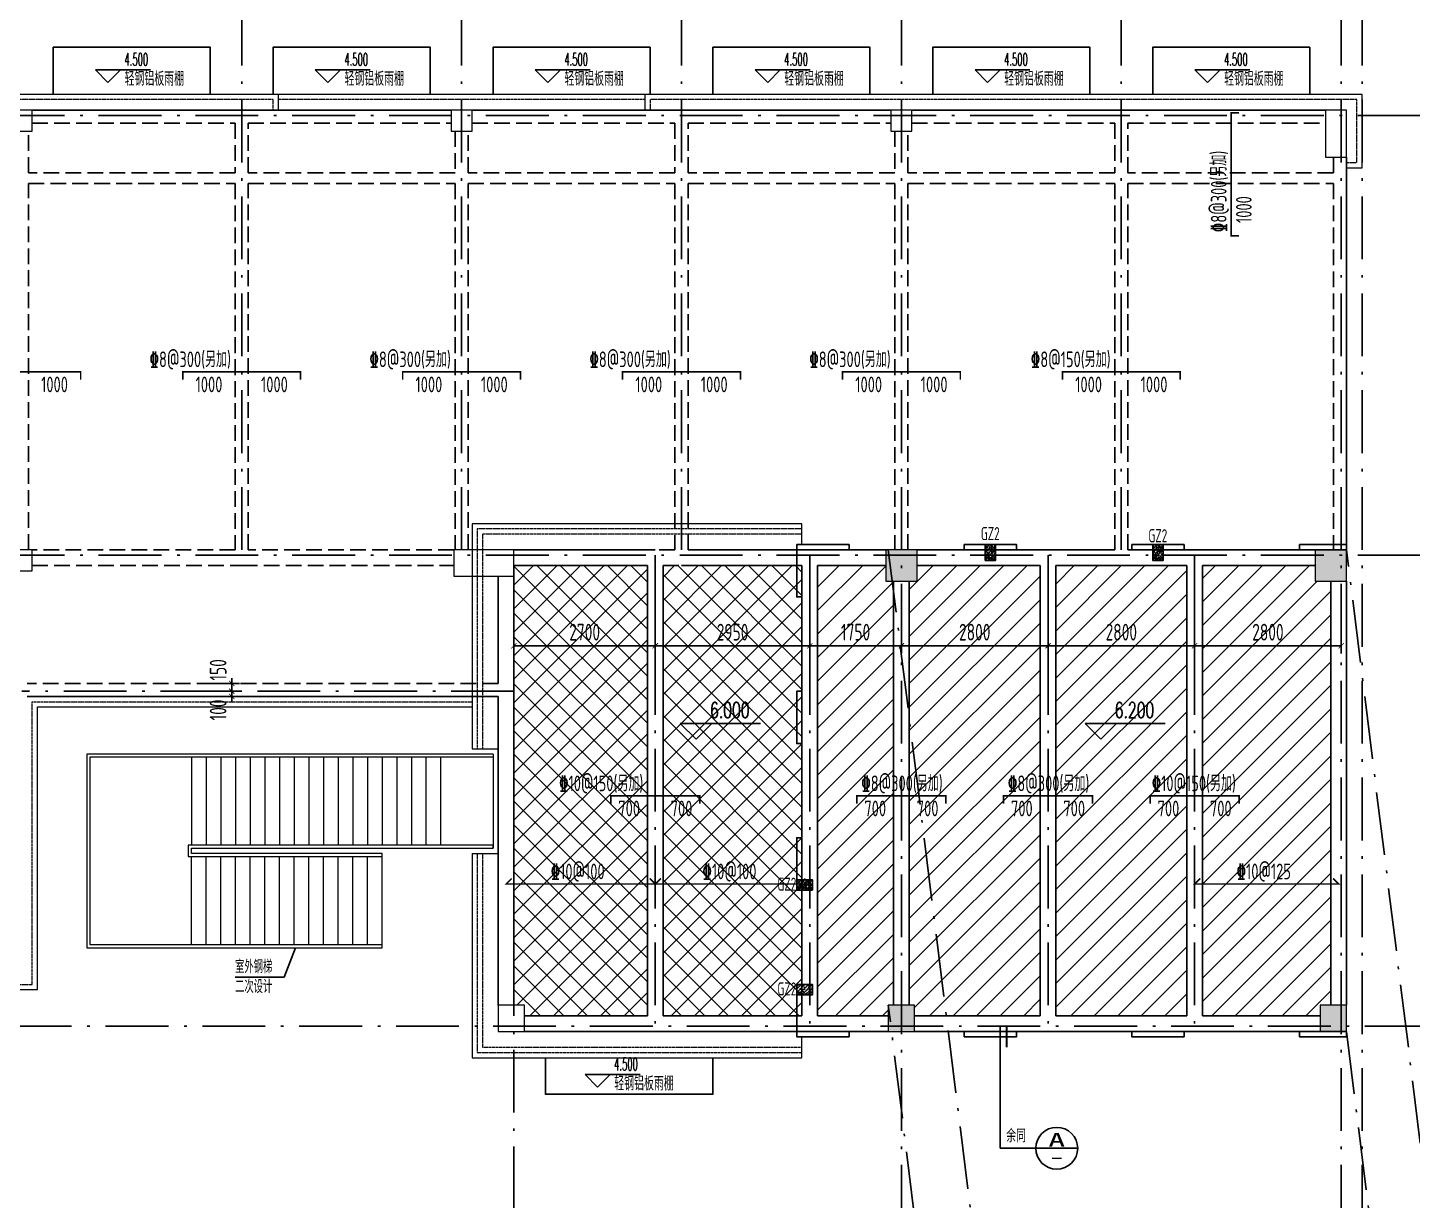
# Model space of a CAD drawing. Extents: x 169490 to 7584583, y -2399407 to 1374371.
# Drawn here: x 1629908 to 1656353, y 740058 to 762458 of the extents above; entities that cross this region are included whole.
import ezdxf
from ezdxf.enums import TextEntityAlignment as Align

# ---------------------------------------------------------------- set-up
doc = ezdxf.new("R2010")
doc.units = 0
doc.header["$LTSCALE"] = 100
for name, pattern in [('CENTER', [8, 5, -1, 1, -1]), ('D3轴线点划线', [18.5, 12, -3, 0.5, -3]), ('DASH', [0.35, 0.25, -0.1]), ('H3普通虚线', [4.2, 3, -1.2])]:
    doc.linetypes.add(name, pattern=pattern)
doc.layers.get('0').update_dxf_attribs({"linetype": 'CONTINUOUS'})
doc.layers.get('DEFPOINTS').update_dxf_attribs({"linetype": 'CONTINUOUS'})
for name, color, linetype in [('A-DI-I(索引)', 21, 'CONTINUOUS'), ('C-DOTE', 8, 'D3轴线点划线'), ('DIM_ELEV', 3, 'CONTINUOUS'), ('DIM_LEAD', 3, 'CONTINUOUS'), ('DIM_SYMB', 3, 'CONTINUOUS'), ('FSK_FREIN', 2, 'CONTINUOUS'), ('FSK_FTEXT', 4, 'CONTINUOUS'), ('FSK_ZREIN', 1, 'CONTINUOUS'), ('FSK_ZTEXT', 3, 'CONTINUOUS'), ('GZ', 220, 'CENTER'), ('S-BEAM-LINE1', 4, 'CONTINUOUS'), ('S-BEAM-LINE2', 4, 'H3普通虚线'), ('S-COLU-HATCH', 251, 'CONTINUOUS'), ('S-SLAB-DIM', 92, 'CONTINUOUS'), ('S-SLAB-HATCH', 251, 'CONTINUOUS'), ('立面', 73, 'CONTINUOUS'), ('线脚', 30, 'CONTINUOUS')]:
    doc.layers.add(name, color=color, linetype=linetype)
for name, color, linetype, lineweight in [('S-COLU-LINE1', 6, 'CONTINUOUS', 18), ('平面-栏杆', 135, 'CONTINUOUS', 15), ('平面-看线', 45, 'CONTINUOUS', 15)]:
    doc.layers.add(name, color=color, linetype=linetype, lineweight=lineweight)
doc.styles.add('_TCH_DIM', font='SIMPLEX', dxfattribs={"bigfont": 'GBCBIG'})
doc.styles.add('_TCH_LABEL', font='simhei.ttf')
doc.styles.add('BW_Rein', font='Tssdeng.shx', dxfattribs={"width": 0.7, "bigfont": 'hztxt.shx'})
doc.styles.get("Standard").update_dxf_attribs({"font": 'tssdeng.shx', "width": 0.7, "bigfont": 'hztxt.shx'})
doc.styles.add('TSSD_Dimension', font='Tssdeng.shx', dxfattribs={"width": 0.7, "bigfont": 'tssdchn.shx'})
doc.styles.add('TSSD_REIN', font='tssdeng.shx', dxfattribs={"width": 0.7, "bigfont": 'hztxt.shx'})
doc.dimstyles.new('TSSD_100_100$0', dxfattribs={"dimtxt": 320, "dimasz": 100, "dimexe": 150, "dimexo": 150, "dimgap": 100, "dimtad": 1, "dimdec": 0, "dimzin": 0, "dimdsep": 46, "dimtxsty": 'TSSD_Dimension', "dimblk": 'ARCHTICK', "dimcen": 0, "dimclrt": 7, "dimadec": 1, "dimazin": 0, "dimtfac": 1, "dimtdec": 0, "dimtix": 1, "dimtmove": 2, "dimatfit": 3, "dimldrblk": '_TSDBK', "dimfxl": 1, "dimtolj": 1, "dimtzin": 0, "dimarcsym": 0})

# ---------------------------------------------------------------- blocks, each defined once
blk = doc.blocks.new('_ARCHTICK')
at = {"const_width": 0.15}
blk.add_lwpolyline([(-0.5, -0.5), (0.5, 0.5)], dxfattribs=at)
blk = doc.blocks.new('*D1744')
at = {"layer": 'DEFPOINTS', "color": 0, "ltscale": 10, "transparency": 16777216}
for p in [(1633230, 749933), (1633230, 749783), (1633805, 749783)]:
    blk.add_point(p, dxfattribs=at)
at = {"layer": 'S-SLAB-DIM', "color": 0, "lineweight": -2, "ltscale": 10, "transparency": 16777216}
for p, q in [((1633805, 749933), (1633805, 750033)), ((1633380, 749933), (1633955, 749933)), ((1633380, 749783), (1633955, 749783)), ((1633805, 749933), (1633805, 749783)), ((1633805, 749783), (1633805, 749683))]:
    blk.add_line(p, q, dxfattribs=at)
at = {"layer": 'S-SLAB-DIM', "color": 0, "lineweight": -2, "ltscale": 10, "transparency": 16777216, "xscale": 100, "yscale": 100, "zscale": 100}
for p, rotation in [((1633805, 749933), 270), ((1633805, 749783), 90)]:
    blk.add_blockref('_ARCHTICK', p, dxfattribs=dict(at, rotation=rotation))
at = {"layer": 'S-SLAB-DIM', "color": 7, "ltscale": 10, "transparency": 16777216, "insert": (1633545, 750191), "char_height": 320, "attachment_point": 5, "rotation": 90, "style": 'TSSD_Dimension'}
blk.add_mtext('\\A1;150', dxfattribs=at)
blk = doc.blocks.new('_TSDBK')
blk.add_line((-1, 0), (0, 0))
at = {"const_width": 0.5}
blk.add_lwpolyline([(-0.7, -0.7), (0.7, 0.7)], dxfattribs=at)
blk = doc.blocks.new('*D1745')
at = {"layer": 'DEFPOINTS', "color": 0, "ltscale": 10, "transparency": 16777216}
for p in [(1633230, 749783), (1633230, 749683), (1633805, 749683)]:
    blk.add_point(p, dxfattribs=at)
at = {"layer": 'S-SLAB-DIM', "color": 0, "lineweight": -2, "ltscale": 10, "transparency": 16777216}
for p, q in [((1633380, 749783), (1633955, 749783)), ((1633805, 749783), (1633805, 749883)), ((1633805, 749783), (1633805, 749683)), ((1633380, 749683), (1633955, 749683)), ((1633805, 749683), (1633805, 749583))]:
    blk.add_line(p, q, dxfattribs=at)
at = {"layer": 'S-SLAB-DIM', "color": 0, "lineweight": -2, "ltscale": 10, "transparency": 16777216, "xscale": 100, "yscale": 100, "zscale": 100}
for p, rotation in [((1633805, 749783), 270), ((1633805, 749683), 90)]:
    blk.add_blockref('_ARCHTICK', p, dxfattribs=dict(at, rotation=rotation))
at = {"layer": 'S-SLAB-DIM', "color": 7, "ltscale": 10, "transparency": 16777216, "insert": (1633545, 749425), "char_height": 320, "attachment_point": 5, "rotation": 90, "style": 'TSSD_Dimension'}
blk.add_mtext('\\A1;100', dxfattribs=at)
blk = doc.blocks.new('*D1746')
at = {"layer": 'DEFPOINTS', "color": 0, "ltscale": 10, "transparency": 16777216}
for p in [(1652195, 751521), (1654995, 751521), (1654995, 750651)]:
    blk.add_point(p, dxfattribs=at)
at = {"layer": 'S-SLAB-DIM', "color": 0, "lineweight": -2, "ltscale": 10, "transparency": 16777216}
for p, q in [((1652195, 751371), (1652195, 750501)), ((1654995, 751371), (1654995, 750501)), ((1652195, 750651), (1654995, 750651))]:
    blk.add_line(p, q, dxfattribs=at)
at = {"layer": 'S-SLAB-DIM', "color": 0, "lineweight": -2, "ltscale": 10, "transparency": 16777216, "xscale": 100, "yscale": 100, "zscale": 100, "rotation": 180}
blk.add_blockref('_ARCHTICK', (1652195, 750651), dxfattribs=at)
at = {"layer": 'S-SLAB-DIM', "color": 0, "lineweight": -2, "ltscale": 10, "transparency": 16777216, "xscale": 100, "yscale": 100, "zscale": 100}
blk.add_blockref('_ARCHTICK', (1654995, 750651), dxfattribs=at)
at = {"layer": 'S-SLAB-DIM', "color": 7, "ltscale": 10, "transparency": 16777216, "insert": (1653595, 750911), "char_height": 320, "attachment_point": 5, "style": 'TSSD_Dimension'}
blk.add_mtext('\\A1;2800', dxfattribs=at)
blk = doc.blocks.new('*D1747')
at = {"layer": 'DEFPOINTS', "color": 0, "ltscale": 10, "transparency": 16777216}
for p in [(1649395, 751521), (1652195, 751521), (1652195, 750651)]:
    blk.add_point(p, dxfattribs=at)
at = {"layer": 'S-SLAB-DIM', "color": 0, "lineweight": -2, "ltscale": 10, "transparency": 16777216}
for p, q in [((1649395, 751371), (1649395, 750501)), ((1652195, 751371), (1652195, 750501)), ((1649395, 750651), (1652195, 750651))]:
    blk.add_line(p, q, dxfattribs=at)
at = {"layer": 'S-SLAB-DIM', "color": 0, "lineweight": -2, "ltscale": 10, "transparency": 16777216, "xscale": 100, "yscale": 100, "zscale": 100, "rotation": 180}
blk.add_blockref('_ARCHTICK', (1649395, 750651), dxfattribs=at)
at = {"layer": 'S-SLAB-DIM', "color": 0, "lineweight": -2, "ltscale": 10, "transparency": 16777216, "xscale": 100, "yscale": 100, "zscale": 100}
blk.add_blockref('_ARCHTICK', (1652195, 750651), dxfattribs=at)
at = {"layer": 'S-SLAB-DIM', "color": 7, "ltscale": 10, "transparency": 16777216, "insert": (1650795, 750911), "char_height": 320, "attachment_point": 5, "style": 'TSSD_Dimension'}
blk.add_mtext('\\A1;2800', dxfattribs=at)
blk = doc.blocks.new('*D1748')
at = {"layer": 'DEFPOINTS', "color": 0, "ltscale": 10, "transparency": 16777216}
for p in [(1646595, 751521), (1649395, 751521), (1649395, 750651)]:
    blk.add_point(p, dxfattribs=at)
at = {"layer": 'S-SLAB-DIM', "color": 0, "lineweight": -2, "ltscale": 10, "transparency": 16777216}
for p, q in [((1646595, 751371), (1646595, 750501)), ((1649395, 751371), (1649395, 750501)), ((1646595, 750651), (1649395, 750651))]:
    blk.add_line(p, q, dxfattribs=at)
at = {"layer": 'S-SLAB-DIM', "color": 0, "lineweight": -2, "ltscale": 10, "transparency": 16777216, "xscale": 100, "yscale": 100, "zscale": 100, "rotation": 180}
blk.add_blockref('_ARCHTICK', (1646595, 750651), dxfattribs=at)
at = {"layer": 'S-SLAB-DIM', "color": 0, "lineweight": -2, "ltscale": 10, "transparency": 16777216, "xscale": 100, "yscale": 100, "zscale": 100}
blk.add_blockref('_ARCHTICK', (1649395, 750651), dxfattribs=at)
at = {"layer": 'S-SLAB-DIM', "color": 7, "ltscale": 10, "transparency": 16777216, "insert": (1647995, 750911), "char_height": 320, "attachment_point": 5, "style": 'TSSD_Dimension'}
blk.add_mtext('\\A1;2800', dxfattribs=at)
blk = doc.blocks.new('*D1749')
at = {"layer": 'DEFPOINTS', "color": 0, "ltscale": 10, "transparency": 16777216}
for p in [(1644845, 751521), (1646595, 751521), (1646595, 750651)]:
    blk.add_point(p, dxfattribs=at)
at = {"layer": 'S-SLAB-DIM', "color": 0, "lineweight": -2, "ltscale": 10, "transparency": 16777216}
for p, q in [((1644845, 751371), (1644845, 750501)), ((1646595, 751371), (1646595, 750501)), ((1644845, 750651), (1646595, 750651))]:
    blk.add_line(p, q, dxfattribs=at)
at = {"layer": 'S-SLAB-DIM', "color": 0, "lineweight": -2, "ltscale": 10, "transparency": 16777216, "xscale": 100, "yscale": 100, "zscale": 100, "rotation": 180}
blk.add_blockref('_ARCHTICK', (1644845, 750651), dxfattribs=at)
at = {"layer": 'S-SLAB-DIM', "color": 0, "lineweight": -2, "ltscale": 10, "transparency": 16777216, "xscale": 100, "yscale": 100, "zscale": 100}
blk.add_blockref('_ARCHTICK', (1646595, 750651), dxfattribs=at)
at = {"layer": 'S-SLAB-DIM', "color": 7, "ltscale": 10, "transparency": 16777216, "insert": (1645720, 750911), "char_height": 320, "attachment_point": 5, "style": 'TSSD_Dimension'}
blk.add_mtext('\\A1;1750', dxfattribs=at)
blk = doc.blocks.new('*D1750')
at = {"layer": 'DEFPOINTS', "color": 0, "ltscale": 10, "transparency": 16777216}
for p in [(1641895, 751521), (1644845, 751521), (1644845, 750651)]:
    blk.add_point(p, dxfattribs=at)
at = {"layer": 'S-SLAB-DIM', "color": 0, "lineweight": -2, "ltscale": 10, "transparency": 16777216}
for p, q in [((1641895, 751371), (1641895, 750501)), ((1644845, 751371), (1644845, 750501)), ((1641895, 750651), (1644845, 750651))]:
    blk.add_line(p, q, dxfattribs=at)
at = {"layer": 'S-SLAB-DIM', "color": 0, "lineweight": -2, "ltscale": 10, "transparency": 16777216, "xscale": 100, "yscale": 100, "zscale": 100, "rotation": 180}
blk.add_blockref('_ARCHTICK', (1641895, 750651), dxfattribs=at)
at = {"layer": 'S-SLAB-DIM', "color": 0, "lineweight": -2, "ltscale": 10, "transparency": 16777216, "xscale": 100, "yscale": 100, "zscale": 100}
blk.add_blockref('_ARCHTICK', (1644845, 750651), dxfattribs=at)
at = {"layer": 'S-SLAB-DIM', "color": 7, "ltscale": 10, "transparency": 16777216, "insert": (1643370, 750911), "char_height": 320, "attachment_point": 5, "style": 'TSSD_Dimension'}
blk.add_mtext('\\A1;2950', dxfattribs=at)
blk = doc.blocks.new('*D1751')
at = {"layer": 'DEFPOINTS', "color": 0, "ltscale": 10, "transparency": 16777216}
for p in [(1639195, 751521), (1641895, 751521), (1641895, 750651)]:
    blk.add_point(p, dxfattribs=at)
at = {"layer": 'S-SLAB-DIM', "color": 0, "lineweight": -2, "ltscale": 10, "transparency": 16777216}
for p, q in [((1639195, 751371), (1639195, 750501)), ((1641895, 751371), (1641895, 750501)), ((1639195, 750651), (1641895, 750651))]:
    blk.add_line(p, q, dxfattribs=at)
at = {"layer": 'S-SLAB-DIM', "color": 0, "lineweight": -2, "ltscale": 10, "transparency": 16777216, "xscale": 100, "yscale": 100, "zscale": 100, "rotation": 180}
blk.add_blockref('_ARCHTICK', (1639195, 750651), dxfattribs=at)
at = {"layer": 'S-SLAB-DIM', "color": 0, "lineweight": -2, "ltscale": 10, "transparency": 16777216, "xscale": 100, "yscale": 100, "zscale": 100}
blk.add_blockref('_ARCHTICK', (1641895, 750651), dxfattribs=at)
at = {"layer": 'S-SLAB-DIM', "color": 7, "ltscale": 10, "transparency": 16777216, "insert": (1640545, 750911), "char_height": 320, "attachment_point": 5, "style": 'TSSD_Dimension'}
blk.add_mtext('\\A1;2700', dxfattribs=at)
blk = doc.blocks.new('ghhh')
at = {"layer": 'DIM_LEAD'}
for p, q in [((7524757, -2049549), (7524542, -2050110)), ((7524542, -2050110), (7523604, -2050110))]:
    blk.add_line(p, q, dxfattribs=at)
at = {"layer": 'DIM_SYMB'}
blk.add_lwpolyline([(7527650, -2046749, 0, 0, 0), (7521769, -2046749, 0, 0, 0), (7521769, -2048649, 0, 0, 0), (7526029, -2048649, 64, 0, 0), (7526269, -2048649, 0, 0, 0)], format="xyseb", dxfattribs=at)
at = {"layer": '平面-栏杆'}
for p, q in [((7522769, -2045909), (7522769, -2047589)), ((7523049, -2045909), (7523049, -2047589)), ((7523329, -2045909), (7523329, -2047589)), ((7523609, -2045909), (7523609, -2047589)), ((7523889, -2045909), (7523889, -2047589)), ((7524169, -2045909), (7524169, -2047589)), ((7524449, -2045909), (7524449, -2047589)), ((7524729, -2045909), (7524729, -2047589)), ((7525009, -2045909), (7525009, -2047589)), ((7525289, -2045909), (7525289, -2047589)), ((7525569, -2045909), (7525569, -2047589)), ((7525849, -2045909), (7525849, -2047589)), ((7526129, -2045909), (7526129, -2047589)), ((7526409, -2045909), (7526409, -2047589)), ((7526689, -2045909), (7526689, -2047589)), ((7526969, -2045909), (7526969, -2047589)), ((7527249, -2045909), (7527249, -2047589)), ((7527529, -2045909), (7527529, -2047589)), ((7522769, -2049489), (7522769, -2047809)), ((7523049, -2049489), (7523049, -2047809)), ((7523329, -2049489), (7523329, -2047809)), ((7523609, -2049489), (7523609, -2047809)), ((7523889, -2049489), (7523889, -2047809)), ((7524169, -2049489), (7524169, -2047809)), ((7524449, -2049489), (7524449, -2047809)), ((7524729, -2049489), (7524729, -2047809)), ((7525009, -2049489), (7525009, -2047809)), ((7525289, -2049489), (7525289, -2047809)), ((7525569, -2049489), (7525569, -2047809)), ((7525849, -2049489), (7525849, -2047809)), ((7526129, -2049489), (7526129, -2047809)), ((7526409, -2049549), (7526409, -2047749))]:
    blk.add_line(p, q, dxfattribs=at)
for points in [[(7528529, -2045849), (7520769, -2045849), (7520769, -2049549), (7526409, -2049549)], [(7528529, -2045909), (7520829, -2045909), (7520829, -2049489), (7526409, -2049489)], [(7528529, -2045849), (7528529, -2047649)], [(7526409, -2047749), (7522769, -2047749), (7522769, -2047649), (7528529, -2047649), (7528529, -2047589), (7522709, -2047589), (7522709, -2047749), (7522709, -2047809), (7526409, -2047809)]]:
    blk.add_lwpolyline(points, dxfattribs=at)
at = {"layer": 'DIM_LEAD', "style": '_TCH_DIM', "width": 0.7}
for s, p in [('室外钢梯', (7523604, -2050035)), ('二次设计', (7523604, -2050416))]:
    blk.add_text(s, height=253.2, dxfattribs=at).set_placement(p)

msp = doc.modelspace()

# ---------------------------------------------------------------- hatches: boundary and pattern name
at = {"layer": 'GZ', "linetype": 'ByBlock'}
h = msp.add_hatch(dxfattribs=at)
h.set_pattern_fill('ARMORED', color=2, scale=10, style=0)
h.set_pattern_definition([(50, (3573.4, 1230188.28), (71.7260183, -6.2752135), [7.5, -82.5]), (355, (3573.4, 1230188.28), (-13.8751334, 75.2192134), [6, -66]), (100.4514, (3579.38, 1230187.756), (57.8509382, 68.9439542), [6.374019, -70.1142112]), (46.1842, (3573.4, 1230208.28), (106.724105, -16.5519014), [11.25, -123.75]), (96.6356, (3582.29, 1230206.9), (93.4662706, 97.411787), [9.561029, -105.1713]), (351.1842, (3573.4, 1230208.28), (93.4661945, 97.41186), [9, -99]), (21, (3583.4, 1230203.28), (59.6907052, -40.261889), [7.5, -82.5]), (326, (3583.4, 1230203.28), (24.3315332, 72.5150045), [6, -66]), (71.4514, (3588.375, 1230199.924), (84.0222629, 32.2530497), [6.374019, -70.1142112]), (37.5, (3573.4, 1230188.28), (1.21598553, 33.2893854), [0, -65.2, 0, -67, 0, -66.25]), (7.5, (3573.4, 1230188.28), (26.30695374, 39.4411712), [0, -38.2, 0, -63.7, 0, -25.25]), (327.5, (3551.1, 1230188.28), (53.3822436, -2.25548717), [0, -25, 0, -78, 0, -103.5]), (317.5, (3541.1, 1230188.28), (58.3186169, 10.0104982), [0, -32.5, 0, -51.8, 0, -73.5]), (45, (3573.4, 1230188.28), (-35.355339, 35.355339), [])])
h.paths.add_polyline_path([(1648195, 752583), (1648195, 752283), (1648395, 752283), (1648395, 752583)])
h = msp.add_hatch(dxfattribs=at)
h.set_pattern_fill('ARMORED', color=2, scale=10, style=0)
h.set_pattern_definition([(50, (6773.4, 1230188.28), (71.7260183, -6.2752135), [7.5, -82.5]), (355, (6773.4, 1230188.28), (-13.8751334, 75.2192134), [6, -66]), (100.4514, (6779.38, 1230187.756), (57.8509382, 68.9439542), [6.374019, -70.1142112]), (46.1842, (6773.4, 1230208.28), (106.724105, -16.5519014), [11.25, -123.75]), (96.6356, (6782.29, 1230206.9), (93.4662706, 97.411787), [9.561029, -105.1713]), (351.1842, (6773.4, 1230208.28), (93.4661945, 97.41186), [9, -99]), (21, (6783.4, 1230203.28), (59.6907052, -40.261889), [7.5, -82.5]), (326, (6783.4, 1230203.28), (24.3315332, 72.5150045), [6, -66]), (71.4514, (6788.375, 1230199.924), (84.0222629, 32.2530497), [6.374019, -70.1142112]), (37.5, (6773.4, 1230188.28), (1.21598553, 33.2893854), [0, -65.2, 0, -67, 0, -66.25]), (7.5, (6773.4, 1230188.28), (26.30695374, 39.4411712), [0, -38.2, 0, -63.7, 0, -25.25]), (327.5, (6751.1, 1230188.28), (53.3822436, -2.25548717), [0, -25, 0, -78, 0, -103.5]), (317.5, (6741.1, 1230188.28), (58.3186169, 10.0104982), [0, -32.5, 0, -51.8, 0, -73.5]), (45, (6773.4, 1230188.28), (-35.355339, 35.355339), [])])
h.paths.add_polyline_path([(1651395, 752583), (1651395, 752283), (1651595, 752283), (1651595, 752583)])
h = msp.add_hatch(dxfattribs=at)
h.set_pattern_fill('ARMORED', color=2, scale=10, style=0)
h.set_pattern_definition([(50, (73.4, 1223888.28), (71.7260183, -6.2752135), [7.5, -82.5]), (355, (73.4, 1223888.28), (-13.8751334, 75.2192134), [6, -66]), (100.4514, (79.38, 1223887.756), (57.8509382, 68.9439542), [6.374019, -70.1142112]), (46.1842, (73.4, 1223908.28), (106.724105, -16.5519014), [11.25, -123.75]), (96.6356, (82.29, 1223906.9), (93.4662706, 97.411787), [9.561029, -105.1713]), (351.1842, (73.4, 1223908.28), (93.4661945, 97.41186), [9, -99]), (21, (83.4, 1223903.28), (59.6907052, -40.261889), [7.5, -82.5]), (326, (83.4, 1223903.28), (24.3315332, 72.5150045), [6, -66]), (71.4514, (88.375, 1223899.924), (84.0222629, 32.2530497), [6.374019, -70.1142112]), (37.5, (73.4, 1223888.28), (1.21598553, 33.2893854), [0, -65.2, 0, -67, 0, -66.25]), (7.5, (73.4, 1223888.28), (26.30695374, 39.4411712), [0, -38.2, 0, -63.7, 0, -25.25]), (327.5, (51.1, 1223888.28), (53.3822436, -2.25548717), [0, -25, 0, -78, 0, -103.5]), (317.5, (41.1, 1223888.28), (58.3186169, 10.0104982), [0, -32.5, 0, -51.8, 0, -73.5]), (45, (73.4, 1223888.28), (-35.355339, 35.355339), [])])
h.paths.add_polyline_path([(1644595, 746183), (1644595, 745983), (1644895, 745983), (1644895, 746183)])
h = msp.add_hatch(dxfattribs=at)
h.set_pattern_fill('ARMORED', color=2, scale=10, style=0)
h.set_pattern_definition([(50, (73.4, 1221888.28), (71.7260183, -6.2752135), [7.5, -82.5]), (355, (73.4, 1221888.28), (-13.8751334, 75.2192134), [6, -66]), (100.4514, (79.38, 1221887.756), (57.8509382, 68.9439542), [6.374019, -70.1142112]), (46.1842, (73.4, 1221908.28), (106.724105, -16.5519014), [11.25, -123.75]), (96.6356, (82.29, 1221906.9), (93.4662706, 97.411787), [9.561029, -105.1713]), (351.1842, (73.4, 1221908.28), (93.4661945, 97.41186), [9, -99]), (21, (83.4, 1221903.28), (59.6907052, -40.261889), [7.5, -82.5]), (326, (83.4, 1221903.28), (24.3315332, 72.5150045), [6, -66]), (71.4514, (88.375, 1221899.924), (84.0222629, 32.2530497), [6.374019, -70.1142112]), (37.5, (73.4, 1221888.28), (1.21598553, 33.2893854), [0, -65.2, 0, -67, 0, -66.25]), (7.5, (73.4, 1221888.28), (26.30695374, 39.4411712), [0, -38.2, 0, -63.7, 0, -25.25]), (327.5, (51.1, 1221888.28), (53.3822436, -2.25548717), [0, -25, 0, -78, 0, -103.5]), (317.5, (41.1, 1221888.28), (58.3186169, 10.0104982), [0, -32.5, 0, -51.8, 0, -73.5]), (45, (73.4, 1221888.28), (-35.355339, 35.355339), [])])
h.paths.add_polyline_path([(1644595, 744183), (1644595, 743983), (1644895, 743983), (1644895, 744183)])
at = {"layer": 'S-COLU-HATCH', "ltscale": 10}
h = msp.add_hatch(color=256, dxfattribs=at)
h.dxf.hatch_style = 1
h.paths.add_polyline_path([(1646895, 752483), (1646295, 752483), (1646295, 751883), (1646895, 751883)])
h = msp.add_hatch(color=256, dxfattribs=at)
h.dxf.hatch_style = 1
h.paths.add_polyline_path([(1655095, 752483), (1654495, 752483), (1654495, 751883), (1655095, 751883)])
h = msp.add_hatch(color=256, dxfattribs=at)
h.dxf.hatch_style = 1
h.paths.add_polyline_path([(1646845, 743783), (1646345, 743783), (1646345, 743283), (1646845, 743283)])
h = msp.add_hatch(color=256, dxfattribs=at)
h.dxf.hatch_style = 1
h.paths.add_polyline_path([(1655095, 743783), (1654595, 743783), (1654595, 743283), (1655095, 743283)])
at = {"layer": 'S-SLAB-HATCH', "ltscale": 10}
h = msp.add_hatch(dxfattribs=at)
h.set_pattern_fill('ANSI37', color=256, scale=100)
h.set_pattern_definition([(45, (-5058323.67, 2661416.1), (-224.506403, 224.506403), []), (135, (-5058323.67, 2661416.1), (-224.506403, -224.506403), [])])
h.paths.add_polyline_path([(1644695, 752183), (1642395, 752183), (1642045, 752183), (1642045, 743583), (1644695, 743583)])
h.paths.add_polyline_path([(1641745, 752183), (1639195, 752183), (1639195, 751983), (1639195, 749783), (1639195, 743783), (1639395, 743783), (1639395, 743583), (1641745, 743583)])
h = msp.add_hatch(dxfattribs=at)
h.set_pattern_fill('ANSI31', color=256, scale=100)
h.set_pattern_definition([(45, (-5058323.67, 2661416.1), (-224.506403, 224.506403), [])])
h.paths.add_polyline_path([(1649245, 752183), (1646895, 752183), (1646895, 751883), (1646745, 751883), (1646745, 743783), (1646845, 743783), (1646845, 743583), (1649245, 743583)])
h.paths.add_polyline_path([(1652045, 752183), (1650795, 752183), (1649545, 752183), (1649545, 743583), (1652045, 743583)])
h.paths.add_polyline_path([(1652345, 746100.1), (1654795, 746100.1), (1654795, 751883), (1654495, 751883), (1654495, 752183), (1652345, 752183)])
h.paths.add_polyline_path([(1652345, 746100.1), (1652345, 743583), (1654595, 743583), (1654595, 743783), (1654795, 743783), (1654795, 746100.1)])
h.paths.add_polyline_path([(1646445, 751883), (1646295, 751883), (1646295, 752183), (1644995, 752183), (1644995, 743583), (1646345, 743583), (1646345, 743783), (1646445, 743783)])
h.paths.add_polyline_path([(1652936, 746152.6), (1654139.4, 746152.6), (1654139.4, 746516), (1652936, 746516)], flags=24)

# ---------------------------------------------------------------- linework, layer by layer
at = {"layer": 'A-DI-I(索引)'}
for p, q in [((1648483.8, 743383), (1648483.8, 741052.2)), ((1648483.8, 741052.2), (1649162.1, 741052.2)), ((1649962.1, 741052.2), (1649162.1, 741052.2))]:
    msp.add_line(p, q, dxfattribs=at)
at = {"layer": 'A-DI-I(索引)', "const_width": 40}
msp.add_lwpolyline([(1648603.8, 743383), (1648603.8, 742983)], dxfattribs=at)
at = {"layer": 'A-DI-I(索引)'}
msp.add_circle((1649562.1, 741052.2), 400, dxfattribs=at)
at = {"layer": 'C-DOTE'}
for p, q in [((1633995, 764783), (1633995, 752383)), ((1638195, 764783), (1638195, 752383)), ((1642395, 764783), (1642395, 752383)), ((1646595, 764783), (1646595, 738583)), ((1646595, 764783), (1646595, 749783)), ((1650795, 764783), (1650795, 752383)), ((1654995, 764783), (1654995, 738583)), ((1655395, 764783), (1655395, 738583)), ((1656510.4, 760783), (1598095, 760783)), ((1656510.4, 752383), (1598095, 752383)), ((1641895, 752383), (1641895, 743383)), ((1644845, 752383), (1644845, 743383)), ((1646345, 752483), (1648898.2, 731970.6)), ((1649395, 752383), (1649395, 743383)), ((1652195, 752383), (1652195, 743383)), ((1657648.2, 731970.6), (1655095, 752483)), ((1639195, 752183), (1639195, 738583)), ((1639195, 749783), (1629795, 749783)), ((1648898.2, 723270.6), (1646345, 743783)), ((1598095, 743383), (1656510.4, 743383)), ((1655095, 743283), (1657648.2, 722770.6))]:
    msp.add_line(p, q, dxfattribs=at)
at = {"layer": 'DIM_ELEV'}
for p, q in [((1631440.6, 761412.7), (1631200.6, 761652.7)), ((1631200.6, 761652.7), (1632250.2, 761652.7)), ((1631440.6, 761412.7), (1631680.6, 761652.7)), ((1635640.6, 761412.7), (1635400.6, 761652.7)), ((1635400.6, 761652.7), (1636450.2, 761652.7)), ((1635640.6, 761412.7), (1635880.6, 761652.7)), ((1639840.6, 761412.7), (1639600.6, 761652.7)), ((1639600.6, 761652.7), (1640650.2, 761652.7)), ((1639840.6, 761412.7), (1640080.6, 761652.7)), ((1644040.6, 761412.7), (1643800.6, 761652.7)), ((1643800.6, 761652.7), (1644850.2, 761652.7)), ((1644040.6, 761412.7), (1644280.6, 761652.7)), ((1648240.6, 761412.7), (1648000.6, 761652.7)), ((1648000.6, 761652.7), (1649050.2, 761652.7)), ((1648240.6, 761412.7), (1648480.6, 761652.7)), ((1652440.6, 761412.7), (1652200.6, 761652.7)), ((1652200.6, 761652.7), (1653250.2, 761652.7)), ((1652440.6, 761412.7), (1652680.6, 761652.7)), ((1642672.3, 748869.5), (1642372.3, 749169.5)), ((1642372.3, 749169.5), (1643902.6, 749169.5)), ((1642672.3, 748869.5), (1642972.3, 749169.5)), ((1650401.8, 748869.5), (1650101.8, 749169.5)), ((1650101.8, 749169.5), (1651632.1, 749169.5)), ((1650401.8, 748869.5), (1650701.8, 749169.5)), ((1640792.9, 742221), (1640552.9, 742461)), ((1640552.9, 742461), (1641602.5, 742461)), ((1640792.9, 742221), (1641032.9, 742461))]:
    msp.add_line(p, q, dxfattribs=at)
at = {"layer": 'FSK_FREIN', "const_width": 30}
for points in [[(1653045.1, 758483), (1652895.1, 758483), (1652895.1, 760830.2), (1653045.1, 760830.2)], [(1628670, 755732.9), (1628670, 755882.9), (1630920, 755882.9), (1630920, 755732.9)], [(1632870, 755732.9), (1632870, 755882.9), (1635120, 755882.9), (1635120, 755732.9)], [(1637070, 755732.9), (1637070, 755882.9), (1639320, 755882.9), (1639320, 755732.9)], [(1641270, 755732.9), (1641270, 755882.9), (1643520, 755882.9), (1643520, 755732.9)], [(1645470, 755732.9), (1645470, 755882.9), (1647720, 755882.9), (1647720, 755732.9)], [(1649670, 755732.9), (1649670, 755882.9), (1651920, 755882.9), (1651920, 755732.9)], [(1641045, 747632.9), (1641045, 747782.9), (1642745, 747782.9), (1642745, 747632.9)], [(1645745, 747632.9), (1645745, 747782.9), (1647445, 747782.9), (1647445, 747632.9)], [(1648545, 747632.9), (1648545, 747782.9), (1650245, 747782.9), (1650245, 747632.9)], [(1651345, 747632.9), (1651345, 747782.9), (1653045, 747782.9), (1653045, 747632.9)]]:
    msp.add_lwpolyline(points, dxfattribs=at)
at = {"layer": 'FSK_ZREIN', "const_width": 30}
for points in [[(1639151.1, 746206.1), (1639045, 746100.1), (1641895, 746100.1), (1641789, 746206.1)], [(1642001.1, 746206.1), (1641895, 746100.1), (1644845, 746100.1), (1644739, 746206.1)], [(1652301.1, 746206.1), (1652195, 746100.1), (1654945, 746100.1), (1654839, 746206.1)]]:
    msp.add_lwpolyline(points, dxfattribs=at)
at = {"layer": 'GZ', "color": 2, "linetype": 'ByBlock'}
for points in [[(1648195, 752583), (1648395, 752583), (1648395, 752283), (1648195, 752283)], [(1651395, 752583), (1651595, 752583), (1651595, 752283), (1651395, 752283)], [(1644595, 746183), (1644895, 746183), (1644895, 745983), (1644595, 745983)], [(1644595, 744183), (1644895, 744183), (1644895, 743983), (1644595, 743983)]]:
    msp.add_lwpolyline(points, close=True, dxfattribs=at)
at = {"layer": 'S-BEAM-LINE1'}
for p, q in [((1633995, 760883), (1629995, 760883)), ((1637995, 760883), (1633995, 760883)), ((1642395, 760883), (1638395, 760883)), ((1646395, 760883), (1642395, 760883)), ((1650795, 760883), (1646795, 760883)), ((1654695, 760883), (1650795, 760883)), ((1655095, 759583), (1655095, 759983)), ((1655095, 752483), (1655095, 759583)), ((1641895, 752483), (1639195, 752483)), ((1644795, 752483), (1642520, 752483)), ((1646295, 752483), (1644795, 752483)), ((1649395, 752483), (1646895, 752483)), ((1650670, 752483), (1649395, 752483)), ((1652195, 752483), (1650920, 752483)), ((1654495, 752483), (1652195, 752483)), ((1639195, 752183), (1641745, 752183)), ((1641745, 752183), (1641745, 743583)), ((1642045, 743583), (1642045, 752183)), ((1642395, 752183), (1644695, 752183)), ((1644695, 752183), (1644695, 743583)), ((1644995, 752183), (1646295, 752183)), ((1644995, 743583), (1644995, 752183)), ((1646895, 752183), (1649245, 752183)), ((1649245, 752183), (1649245, 743583)), ((1649545, 752183), (1650795, 752183)), ((1649545, 743583), (1649545, 752183)), ((1650795, 752183), (1652045, 752183)), ((1652045, 752183), (1652045, 743583)), ((1652345, 752183), (1654495, 752183)), ((1652345, 743583), (1652345, 752183)), ((1638895, 751983), (1638895, 749933)), ((1639195, 749783), (1639195, 751983)), ((1646445, 751883), (1646445, 743783)), ((1646745, 743783), (1646745, 751883)), ((1654795, 751883), (1654795, 743783)), ((1655095, 743783), (1655095, 751883)), ((1639195, 743783), (1639195, 749783)), ((1629895, 749683), (1638895, 749683)), ((1638895, 749683), (1638895, 743783)), ((1641745, 743583), (1639395, 743583)), ((1644695, 743583), (1642045, 743583)), ((1646345, 743583), (1644995, 743583)), ((1649245, 743583), (1646845, 743583)), ((1652045, 743583), (1649545, 743583)), ((1654595, 743583), (1652345, 743583)), ((1639395, 743283), (1641895, 743283)), ((1641895, 743283), (1644795, 743283)), ((1644795, 743283), (1646345, 743283)), ((1646845, 743283), (1649395, 743283)), ((1649395, 743283), (1652195, 743283)), ((1652195, 743283), (1654595, 743283))]:
    msp.add_line(p, q, dxfattribs=at)
at = {"layer": 'S-BEAM-LINE2'}
for p, q in [((1629995, 760633), (1633870, 760633)), ((1633870, 760633), (1633870, 759683)), ((1634120, 760633), (1637995, 760633)), ((1634120, 759683), (1634120, 760633)), ((1638395, 760633), (1642270, 760633)), ((1642270, 760633), (1642270, 759683)), ((1642520, 760633), (1646395, 760633)), ((1642520, 759683), (1642520, 760633)), ((1646795, 760633), (1650670, 760633)), ((1650670, 760633), (1650670, 759683)), ((1650920, 760633), (1654695, 760633)), ((1650920, 759683), (1650920, 760633)), ((1629920, 759683), (1629920, 760483)), ((1638070, 760483), (1638070, 759683)), ((1638320, 759683), (1638320, 760483)), ((1646470, 760483), (1646470, 759683)), ((1646720, 759683), (1646720, 760483)), ((1654845, 759983), (1654845, 759683)), ((1633870, 759683), (1629920, 759683)), ((1638070, 759683), (1634120, 759683)), ((1642270, 759683), (1638320, 759683)), ((1646470, 759683), (1642520, 759683)), ((1650670, 759683), (1646720, 759683)), ((1654845, 759683), (1650920, 759683)), ((1629920, 752483), (1629920, 759483)), ((1629920, 759483), (1633870, 759483)), ((1633870, 759483), (1633870, 752483)), ((1634120, 752483), (1634120, 759483)), ((1634120, 759483), (1638070, 759483)), ((1638070, 759483), (1638070, 752483)), ((1638320, 752483), (1638320, 759483)), ((1638320, 759483), (1642270, 759483)), ((1642270, 759483), (1642270, 752483)), ((1642520, 752483), (1642520, 759483)), ((1642520, 759483), (1646470, 759483)), ((1646470, 759483), (1646470, 752483)), ((1646720, 752483), (1646720, 759483)), ((1646720, 759483), (1650670, 759483)), ((1650670, 759483), (1650670, 752483)), ((1650920, 752483), (1650920, 759483)), ((1650920, 759483), (1654845, 759483)), ((1654845, 759483), (1654845, 752483)), ((1633870, 752483), (1629995, 752483)), ((1638045, 752483), (1634120, 752483)), ((1642270, 752483), (1641895, 752483)), ((1629995, 752183), (1633995, 752183)), ((1633995, 752183), (1638045, 752183)), ((1642045, 752183), (1642395, 752183)), ((1638895, 749933), (1629895, 749933))]:
    msp.add_line(p, q, dxfattribs=at)
at = {"layer": 'S-COLU-LINE1'}
for points in [[(1629995, 760883), (1629595, 760883), (1629595, 760483), (1629995, 760483)], [(1638395, 760883), (1637995, 760883), (1637995, 760483), (1638395, 760483)], [(1646795, 760883), (1646395, 760883), (1646395, 760483), (1646795, 760483)], [(1655095, 760883), (1654695, 760883), (1654695, 759983), (1655095, 759983)], [(1629995, 752483), (1629595, 752483), (1629595, 752083), (1629995, 752083)], [(1639195, 752483), (1638045, 752483), (1638045, 751983), (1639195, 751983)], [(1646895, 752483), (1646295, 752483), (1646295, 751883), (1646895, 751883)], [(1655095, 752483), (1654495, 752483), (1654495, 751883), (1655095, 751883)], [(1639395, 743783), (1638895, 743783), (1638895, 743283), (1639395, 743283)], [(1646845, 743783), (1646345, 743783), (1646345, 743283), (1646845, 743283)], [(1655095, 743783), (1654595, 743783), (1654595, 743283), (1655095, 743283)]]:
    msp.add_lwpolyline(points, close=True, dxfattribs=at)
at = {"layer": '平面-看线'}
for points in [[(1634695, 760883), (1634695, 761183), (1620795, 761183), (1620795, 757683), (1620795, 757683), (1620795, 757183)], [(1641695, 761183), (1634695, 761183)], [(1655095, 759783), (1655395, 759783), (1655395, 761183), (1641695, 761183), (1641695, 760883)], [(1599895, 756383), (1599895, 744083), (1630095, 744083), (1630095, 749483), (1638395, 749483)], [(1644695, 752583), (1644695, 752983), (1638395, 752983), (1638395, 748683)], [(1638395, 748683), (1638895, 748683)], [(1638895, 748683), (1638895, 746683)], [(1638395, 746683), (1638895, 746683)], [(1638395, 746683), (1638395, 742783), (1644695, 742783), (1644695, 743183)]]:
    msp.add_lwpolyline(points, dxfattribs=at)
at = {"layer": '平面-看线', "linetype": 'DASH', "ltscale": 0.8}
for points in [[(1634595, 760883), (1634595, 761083), (1620895, 761083), (1620895, 757583), (1620795, 757583), (1620795, 757183)], [(1641695, 761083), (1634695, 761083)], [(1655095, 759883), (1655295, 759883), (1655295, 761083), (1641795, 761083), (1641795, 760883)], [(1599995, 756483), (1599995, 744183), (1629995, 744183), (1629995, 749583), (1638395, 749583)], [(1644695, 752883), (1638495, 752883), (1638495, 748683)], [(1644695, 752783), (1638595, 752783), (1638595, 748683)], [(1638495, 746683), (1638495, 742883), (1644695, 742883)], [(1638595, 746683), (1638595, 742983), (1644695, 742983)]]:
    msp.add_lwpolyline(points, dxfattribs=at)
at = {"layer": '立面', "color": 4}
for points in [[(1630395, 761183), (1630395, 762083), (1633395, 762083), (1633395, 761183)], [(1634595, 761183), (1634595, 762083), (1637595, 762083), (1637595, 761183)], [(1638795, 761183), (1638795, 762083), (1641795, 762083), (1641795, 761183)], [(1642995, 761183), (1642995, 762083), (1645995, 762083), (1645995, 761183)], [(1647195, 761183), (1647195, 762083), (1650195, 762083), (1650195, 761183)], [(1651395, 761183), (1651395, 762083), (1654395, 762083), (1654395, 761183)], [(1639795, 742783), (1639795, 742083), (1642995, 742083), (1642995, 742783)]]:
    msp.add_lwpolyline(points, dxfattribs=at)
at = {"layer": '线脚', "color": 10}
for points in [[(1644695, 751583), (1644595, 751583), (1644595, 752583), (1645595, 752583), (1645595, 752483)], [(1644695, 749783), (1644595, 749783), (1644595, 748783), (1644695, 748783)], [(1644695, 746983), (1644595, 746983), (1644595, 745983), (1644695, 745983)], [(1644695, 744183), (1644595, 744183), (1644595, 743183), (1645595, 743183), (1645595, 743283)]]:
    msp.add_lwpolyline(points, dxfattribs=at)
for points in [[(1647795, 752583), (1648795, 752583), (1648795, 752483), (1647795, 752483)], [(1650995, 752583), (1651995, 752583), (1651995, 752483), (1650995, 752483)], [(1654195, 752583), (1655095, 752583), (1655095, 752483), (1654195, 752483)], [(1647795, 743283), (1648795, 743283), (1648795, 743183), (1647795, 743183)], [(1650995, 743283), (1651995, 743283), (1651995, 743183), (1650995, 743183)], [(1654195, 743283), (1655095, 743283), (1655095, 743183), (1654195, 743183)]]:
    msp.add_lwpolyline(points, close=True, dxfattribs=at)

# ---------------------------------------------------------------- block references
at = {"layer": '平面-栏杆'}
msp.add_blockref('ghhh', (-5889734.1, 2794431.8), dxfattribs=at)

# ---------------------------------------------------------------- texts
at = {"layer": 'A-DI-I(索引)', "style": 'TSSD_REIN', "width": 0.65}
msp.add_text('余同', height=250, dxfattribs=at).set_placement((1648597, 741166.1))
at = {"layer": 'A-DI-I(索引)', "style": '_TCH_LABEL', "width": 1.738281}
for s, p, p2 in [('A', (1649401.1, 741084.4), (1649723, 741084.4)), ('-', (1649401.1, 740762.5), (1649723, 740762.5))]:
    msp.add_text(s, height=257.6, dxfattribs=at).set_placement(p, p2, align=Align.FIT)
at = {"layer": 'DIM_ELEV', "style": '_TCH_DIM'}
for s, height, width, p in [('4.500', 238, 0.494118, (1631755.8, 761732.8)), ('4.500', 238, 0.494118, (1635955.8, 761732.8)), ('4.500', 238, 0.494118, (1640155.8, 761732.8)), ('4.500', 238, 0.494118, (1644355.8, 761732.8)), ('4.500', 238, 0.494118, (1648555.8, 761732.8)), ('4.500', 238, 0.494118, (1652755.8, 761732.8)), ('6.000', 297.5, 0.658824, (1642939.3, 749274.5)), ('6.200', 297.5, 0.658824, (1650668.8, 749274.5)), ('4.500', 238, 0.494118, (1641108.1, 742541.1))]:
    msp.add_text(s, height=height, dxfattribs=dict(at, width=width)).set_placement(p)
at = {"layer": 'DIM_ELEV', "width": 0.7}
for p in [(1631758.9, 761347.1), (1635958.9, 761347.1), (1640158.9, 761347.1), (1644358.9, 761347.1), (1648558.9, 761347.1), (1652758.9, 761347.1), (1641111.2, 742155.4)]:
    msp.add_text('轻钢铝板雨棚', height=270.07, dxfattribs=at).set_placement(p)
at = {"layer": 'FSK_FTEXT', "style": 'BW_Rein', "width": 0.7}
msp.add_text('%%1328@300(另加)', height=300, rotation=89.99999, dxfattribs=at).set_placement((1652805.1, 760107), align=Align.RIGHT)
msp.add_text('1000', height=300, rotation=89.99999, dxfattribs=at).set_placement((1652985.1, 758983), align=Align.TOP_CENTER)
for s, p in [('%%1328@300(另加)', (1633790, 755972.9)), ('%%1328@300(另加)', (1637990, 755972.9)), ('%%1328@300(另加)', (1642190, 755972.9)), ('%%1328@300(另加)', (1646390, 755972.9)), ('%%1328@150(另加)', (1650590, 755972.9)), ('%%13210@150(另加)', (1641665, 747872.9)), ('%%1328@300(另加)', (1647383.1, 747872.9)), ('%%1328@300(另加)', (1650183.1, 747872.9)), ('%%13210@150(另加)', (1652983.1, 747872.9))]:
    msp.add_text(s, height=300, dxfattribs=at).set_placement(p, align=Align.RIGHT)
for s, p in [('1000', (1630420, 755792.9)), ('1000', (1633370, 755792.9)), ('1000', (1634620, 755792.9)), ('1000', (1637570, 755792.9)), ('1000', (1638820, 755792.9)), ('1000', (1641770, 755792.9)), ('1000', (1643020, 755792.9)), ('1000', (1645970, 755792.9)), ('1000', (1647220, 755792.9)), ('1000', (1650170, 755792.9)), ('1000', (1651420, 755792.9)), ('700', (1641395, 747692.9)), ('700', (1642395, 747692.9)), ('700', (1646095, 747692.9)), ('700', (1647095, 747692.9)), ('700', (1648895, 747692.9)), ('700', (1649895, 747692.9)), ('700', (1651695, 747692.9)), ('700', (1652695, 747692.9))]:
    msp.add_text(s, height=300, dxfattribs=at).set_placement(p, align=Align.TOP_CENTER)
at = {"layer": 'FSK_ZTEXT', "style": 'BW_Rein', "width": 0.7}
for s, p in [('%%13210@100', (1639896.6, 746190.1)), ('%%13210@100', (1642796.6, 746190.1)), ('%%13210@125', (1652996.6, 746190.1))]:
    msp.add_text(s, height=300, dxfattribs=at).set_placement(p)
at = {"layer": 'GZ', "color": 2, "linetype": 'ByBlock', "style": 'TSSD_REIN', "width": 0.65}
for p in [(1648112.3, 752668.8), (1651312.3, 752628.7), (1644227.3, 745972.2), (1644227.3, 743972.2)]:
    msp.add_text('GZ2', height=250, dxfattribs=at).set_placement(p)

# ---------------------------------------------------------------- dimensions: what is measured, and where the dimension line sits
at = {"layer": 'S-SLAB-DIM', "ltscale": 10}
for base, p1, p2, picture, middle in [((1641895, 750651.3), (1639195, 751521.1), (1641895, 751521.1), '*D1751', (1640545, 750911.3)), ((1644845, 750651.3), (1641895, 751521.1), (1644845, 751521.1), '*D1750', (1643370, 750911.3)), ((1646595, 750651.3), (1644845, 751521.1), (1646595, 751521.1), '*D1749', (1645720, 750911.3)), ((1649395, 750651.3), (1646595, 751521.1), (1649395, 751521.1), '*D1748', (1647995, 750911.3)), ((1652195, 750651.3), (1649395, 751521.1), (1652195, 751521.1), '*D1747', (1650795, 750911.3)), ((1654995, 750651.3), (1652195, 751521.1), (1654995, 751521.1), '*D1746', (1653595, 750911.3))]:
    dim = msp.add_linear_dim(base=base, p1=p1, p2=p2, dimstyle='TSSD_100_100$0', dxfattribs=at)
    dim.commit()
    dim.dimension.update_dxf_attribs({"geometry": picture, "text_midpoint": middle})
for base, p1, p2, picture, middle in [((1633805.4, 749783), (1633229.6, 749933), (1633229.6, 749783), '*D1744', (1633545.4, 750191)), ((1633805.4, 749683), (1633229.6, 749783), (1633229.6, 749683), '*D1745', (1633545.4, 749424.9))]:
    dim = msp.add_linear_dim(base=base, p1=p1, p2=p2, angle=90, dimstyle='TSSD_100_100$0', dxfattribs=at)
    dim.commit()
    dim.dimension.update_dxf_attribs({"geometry": picture, "text_midpoint": middle, "dimtype": 160})

doc.saveas('drawing.dxf')
